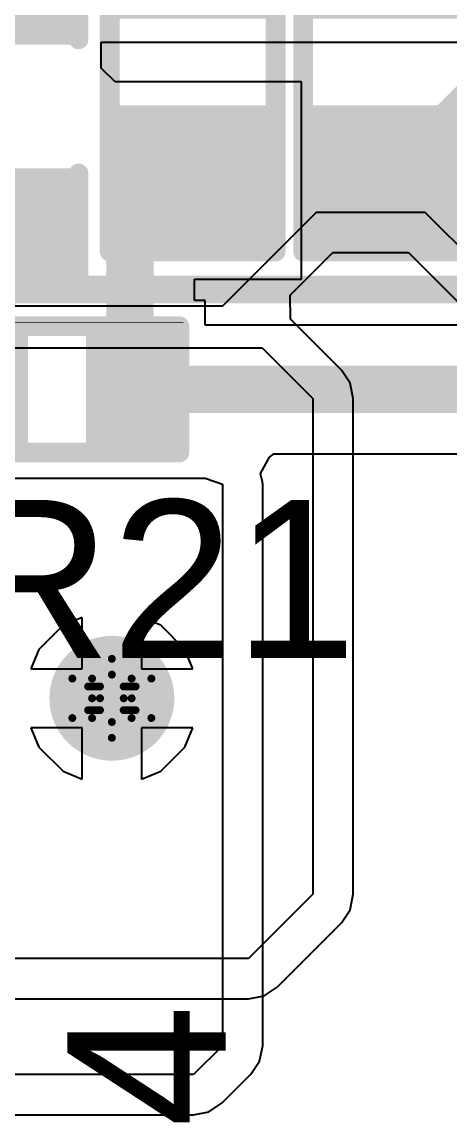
# Model space of a CAD drawing. Header units: inches. Extents: x -18 to 237, y -41 to 211.
# Drawn here: x 34.68 to 37.43, y 83.86 to 90.96 of the extents above; entities that cross this region are included whole.
import ezdxf

# ---------------------------------------------------------------- set-up
doc = ezdxf.new("R2010")
doc.units = ezdxf.units.IN
for name, color, linetype in [('Bottom Layer', 5, 'Continuous'), ('Bottom Solder', 6, 'Continuous'), ('Drill Drawing', 1, 'Continuous'), ('Top Layer', 1, 'Continuous'), ('Top Overlay', 2, 'Continuous'), ('Top Paste', 8, 'Continuous'), ('Top Solder', 216, 'Continuous'), ('Via Holes', 16, 'Continuous')]:
    doc.layers.add(name, color=color, linetype=linetype)
doc.styles.add('Arial', font='', dxfattribs={"height": 0.2})
doc.styles.get('Arial').set_extended_font_data('Arial')

# ---------------------------------------------------------------- blocks, each defined once
blk = doc.blocks.new('R___0402_62')
at = {"layer": 'Top Layer'}
for points in [[(-0.6985, -0.3175), (-0.6985, 0.3175), (-0.2413, 0.3175), (-0.2413, -0.3175)], [(0.2413, -0.3175), (0.2413, 0.3175), (0.6985, 0.3175), (0.6985, -0.3175)]]:
    blk.add_hatch(color=1, dxfattribs=at).paths.add_polyline_path(points)
at = {"layer": 'Top Paste'}
for points in [[(-0.6985, -0.3175), (-0.6985, 0.3175), (-0.2413, 0.3175), (-0.2413, -0.3175)], [(0.2413, -0.3175), (0.2413, 0.3175), (0.6985, 0.3175), (0.6985, -0.3175)]]:
    blk.add_hatch(color=8, dxfattribs=at).paths.add_polyline_path(points)
at = {"layer": 'Top Solder'}
for points in [[(-0.7535, -0.3725), (-0.7535, 0.3725), (-0.1863, 0.3725), (-0.1863, -0.3725)], [(0.1863, -0.3725), (0.1863, 0.3725), (0.7535, 0.3725), (0.7535, -0.3725)]]:
    blk.add_hatch(color=216, dxfattribs=at).paths.add_polyline_path(points)
at = {"layer": 'Top Overlay'}
for points in [[(0.7874, 0.4064, 0.127, 0.127, 0), (-0.7874, 0.4064, 0.127, 0.127, 0)], [(-0.7874, 0.4064, 0.127, 0.127, 0), (-0.7874, -0.4064, 0.127, 0.127, 0)], [(0.7874, 0.4064, 0.127, 0.127, 0), (0.7874, -0.4064, 0.127, 0.127, 0)], [(0.7874, -0.4064, 0.127, 0.127, 0), (-0.7874, -0.4064, 0.127, 0.127, 0)], [(0.8128, -0.4318, 0.00323, 0.00323, 0), (-0.8128, -0.4318, 0.00323, 0.00323, 0)]]:
    blk.add_lwpolyline(points, format="xyseb", dxfattribs=at)
for points in [[(-0.8191, 0.4064, 0.0635, 0.0635, 1), (-0.7556, 0.4064, 0.0635, 0.0635, 1)], [(-0.8191, 0.4064, 0.0635, 0.0635, 1), (-0.7556, 0.4064, 0.0635, 0.0635, 1)], [(0.7556, 0.4064, 0.0635, 0.0635, 1), (0.8191, 0.4064, 0.0635, 0.0635, 1)], [(0.7556, 0.4064, 0.0635, 0.0635, 1), (0.8191, 0.4064, 0.0635, 0.0635, 1)], [(-0.8191, -0.4064, 0.0635, 0.0635, 1), (-0.7556, -0.4064, 0.0635, 0.0635, 1)], [(-0.8191, -0.4064, 0.0635, 0.0635, 1), (-0.7556, -0.4064, 0.0635, 0.0635, 1)], [(0.7556, -0.4064, 0.0635, 0.0635, 1), (0.8191, -0.4064, 0.0635, 0.0635, 1)], [(0.7556, -0.4064, 0.0635, 0.0635, 1), (0.8191, -0.4064, 0.0635, 0.0635, 1)], [(-0.8136, -0.4318, 0.00161, 0.00161, 1), (-0.812, -0.4318, 0.00161, 0.00161, 1)], [(0.812, -0.4318, 0.00161, 0.00161, 1), (0.8136, -0.4318, 0.00161, 0.00161, 1)]]:
    blk.add_lwpolyline(points, format="xyseb", close=True, dxfattribs=at)
blk = doc.blocks.new('R___0603_63')
at = {"layer": 'Top Layer'}
for points in [[(-0.381, 0.4445), (-0.381, -0.4445), (-1.143, -0.4445), (-1.143, 0.4445)], [(1.143, 0.4445), (1.143, -0.4445), (0.381, -0.4445), (0.381, 0.4445)]]:
    blk.add_hatch(color=1, dxfattribs=at).paths.add_polyline_path(points)
at = {"layer": 'Top Paste'}
for points in [[(-0.381, 0.4445), (-0.381, -0.4445), (-1.143, -0.4445), (-1.143, 0.4445)], [(1.143, 0.4445), (1.143, -0.4445), (0.381, -0.4445), (0.381, 0.4445)]]:
    blk.add_hatch(color=8, dxfattribs=at).paths.add_polyline_path(points)
at = {"layer": 'Top Solder'}
for points in [[(-0.2794, 0.5461), (-0.2794, -0.5461), (-1.2446, -0.5461), (-1.2446, 0.5461)], [(1.2446, 0.5461), (1.2446, -0.5461), (0.2794, -0.5461), (0.2794, 0.5461)]]:
    blk.add_hatch(color=216, dxfattribs=at).paths.add_polyline_path(points)
at = {"layer": 'Top Overlay'}
for points in [[(-1.2192, 0.5334, 0.127, 0.127, 0), (1.2192, 0.5334, 0.127, 0.127, 0)], [(-1.2192, 0.5334, 0.127, 0.127, 0), (-1.2192, -0.5334, 0.127, 0.127, 0)], [(1.2192, 0.5334, 0.127, 0.127, 0), (1.2192, -0.5334, 0.127, 0.127, 0)], [(-1.2192, -0.5334, 0.127, 0.127, 0), (1.2192, -0.5334, 0.127, 0.127, 0)]]:
    blk.add_lwpolyline(points, format="xyseb", dxfattribs=at)
for points in [[(-1.25095, 0.5334, 0.0635, 0.0635, 1), (-1.18745, 0.5334, 0.0635, 0.0635, 1)], [(-1.25095, 0.5334, 0.0635, 0.0635, 1), (-1.18745, 0.5334, 0.0635, 0.0635, 1)], [(1.18745, 0.5334, 0.0635, 0.0635, 1), (1.25095, 0.5334, 0.0635, 0.0635, 1)], [(1.18745, 0.5334, 0.0635, 0.0635, 1), (1.25095, 0.5334, 0.0635, 0.0635, 1)], [(-1.25095, -0.5334, 0.0635, 0.0635, 1), (-1.18745, -0.5334, 0.0635, 0.0635, 1)], [(-1.25095, -0.5334, 0.0635, 0.0635, 1), (-1.18745, -0.5334, 0.0635, 0.0635, 1)], [(1.18745, -0.5334, 0.0635, 0.0635, 1), (1.25095, -0.5334, 0.0635, 0.0635, 1)], [(1.18745, -0.5334, 0.0635, 0.0635, 1), (1.25095, -0.5334, 0.0635, 0.0635, 1)]]:
    blk.add_lwpolyline(points, format="xyseb", close=True, dxfattribs=at)
blk = doc.blocks.new('R___0603_64')
at = {"layer": 'Top Layer'}
for points in [[(-0.381, 0.4445), (-0.381, -0.4445), (-1.143, -0.4445), (-1.143, 0.4445)], [(1.143, 0.4445), (1.143, -0.4445), (0.381, -0.4445), (0.381, 0.4445)]]:
    blk.add_hatch(color=1, dxfattribs=at).paths.add_polyline_path(points)
at = {"layer": 'Top Paste'}
for points in [[(-0.381, 0.4445), (-0.381, -0.4445), (-1.143, -0.4445), (-1.143, 0.4445)], [(1.143, 0.4445), (1.143, -0.4445), (0.381, -0.4445), (0.381, 0.4445)]]:
    blk.add_hatch(color=8, dxfattribs=at).paths.add_polyline_path(points)
at = {"layer": 'Top Solder'}
for points in [[(-0.2794, 0.5461), (-0.2794, -0.5461), (-1.2446, -0.5461), (-1.2446, 0.5461)], [(1.2446, 0.5461), (1.2446, -0.5461), (0.2794, -0.5461), (0.2794, 0.5461)]]:
    blk.add_hatch(color=216, dxfattribs=at).paths.add_polyline_path(points)
at = {"layer": 'Top Overlay'}
for points in [[(-1.2192, -0.5334, 0.127, 0.127, 0), (-1.2192, 0.5334, 0.127, 0.127, 0)], [(1.2192, 0.5334, 0.127, 0.127, 0), (-1.2192, 0.5334, 0.127, 0.127, 0)], [(1.2192, -0.5334, 0.127, 0.127, 0), (1.2192, 0.5334, 0.127, 0.127, 0)], [(1.2192, -0.5334, 0.127, 0.127, 0), (-1.2192, -0.5334, 0.127, 0.127, 0)]]:
    blk.add_lwpolyline(points, format="xyseb", dxfattribs=at)
for points in [[(-1.25095, 0.5334, 0.0635, 0.0635, 1), (-1.18745, 0.5334, 0.0635, 0.0635, 1)], [(-1.25095, 0.5334, 0.0635, 0.0635, 1), (-1.18745, 0.5334, 0.0635, 0.0635, 1)], [(1.18745, 0.5334, 0.0635, 0.0635, 1), (1.25095, 0.5334, 0.0635, 0.0635, 1)], [(1.18745, 0.5334, 0.0635, 0.0635, 1), (1.25095, 0.5334, 0.0635, 0.0635, 1)], [(-1.25095, -0.5334, 0.0635, 0.0635, 1), (-1.18745, -0.5334, 0.0635, 0.0635, 1)], [(-1.25095, -0.5334, 0.0635, 0.0635, 1), (-1.18745, -0.5334, 0.0635, 0.0635, 1)], [(1.18745, -0.5334, 0.0635, 0.0635, 1), (1.25095, -0.5334, 0.0635, 0.0635, 1)], [(1.18745, -0.5334, 0.0635, 0.0635, 1), (1.25095, -0.5334, 0.0635, 0.0635, 1)]]:
    blk.add_lwpolyline(points, format="xyseb", close=True, dxfattribs=at)
blk = doc.blocks.new('LED_0603_98')
at = {"layer": 'Top Layer'}
for points in [[(-1, 0.5), (-0.5, 0.5), (-0.5, -0.5), (-1, -0.5)], [(0.5, 0.5), (1, 0.5), (1, -0.5), (0.5, -0.5)]]:
    blk.add_hatch(color=1, dxfattribs=at).paths.add_polyline_path(points)
at = {"layer": 'Top Overlay'}
blk.add_hatch(color=2, dxfattribs=at).paths.add_polyline_path([(1.1176, -0.6604), (1.7526, -0.6604), (1.7526, 0.6604), (1.1176, 0.6604)])
at = {"layer": 'Top Paste'}
for points in [[(-1, 0.5), (-0.5, 0.5), (-0.5, -0.5), (-1, -0.5)], [(0.5, 0.5), (1, 0.5), (1, -0.5), (0.5, -0.5)]]:
    blk.add_hatch(color=8, dxfattribs=at).paths.add_polyline_path(points)
at = {"layer": 'Top Solder'}
for points in [[(-1.1016, 0.6016), (-0.3984, 0.6016), (-0.3984, -0.6016), (-1.1016, -0.6016)], [(0.3984, 0.6016), (1.1016, 0.6016), (1.1016, -0.6016), (0.3984, -0.6016)]]:
    blk.add_hatch(color=216, dxfattribs=at).paths.add_polyline_path(points)
at = {"layer": 'Top Overlay'}
for points in [[(-1.1176, 0.6096, 0.127, 0.127, 0), (-1.1176, -0.6096, 0.127, 0.127, 0)], [(-1.1176, 0.6096, 0.127, 0.127, 0), (-0.4318, 0.6096, 0.127, 0.127, 0)], [(0.4318, 0.6096, 0.127, 0.127, 0), (1.1176, 0.6096, 0.127, 0.127, 0)], [(1.1176, 0.6096, 0.127, 0.127, 0), (1.1176, -0.6096, 0.127, 0.127, 0)], [(-1.1176, -0.6096, 0.127, 0.127, 0), (-0.4318, -0.6096, 0.127, 0.127, 0)], [(0.4318, -0.6096, 0.127, 0.127, 0), (1.1176, -0.6096, 0.127, 0.127, 0)]]:
    blk.add_lwpolyline(points, format="xyseb", dxfattribs=at)
for points in [[(-1.1494, 0.6096, 0.0635, 0.0635, 1), (-1.0858, 0.6096, 0.0635, 0.0635, 1)], [(-1.1494, 0.6096, 0.0635, 0.0635, 1), (-1.0858, 0.6096, 0.0635, 0.0635, 1)], [(-0.4636, 0.6096, 0.0635, 0.0635, 1), (-0.4001, 0.6096, 0.0635, 0.0635, 1)], [(0.4001, 0.6096, 0.0635, 0.0635, 1), (0.4636, 0.6096, 0.0635, 0.0635, 1)], [(1.0859, 0.6096, 0.0635, 0.0635, 1), (1.1494, 0.6096, 0.0635, 0.0635, 1)], [(1.0859, 0.6096, 0.0635, 0.0635, 1), (1.1494, 0.6096, 0.0635, 0.0635, 1)], [(-1.1494, -0.6096, 0.0635, 0.0635, 1), (-1.0858, -0.6096, 0.0635, 0.0635, 1)], [(-1.1494, -0.6096, 0.0635, 0.0635, 1), (-1.0858, -0.6096, 0.0635, 0.0635, 1)], [(-0.4636, -0.6096, 0.0635, 0.0635, 1), (-0.4001, -0.6096, 0.0635, 0.0635, 1)], [(0.4001, -0.6096, 0.0635, 0.0635, 1), (0.4636, -0.6096, 0.0635, 0.0635, 1)], [(1.0859, -0.6096, 0.0635, 0.0635, 1), (1.1494, -0.6096, 0.0635, 0.0635, 1)], [(1.0859, -0.6096, 0.0635, 0.0635, 1), (1.1494, -0.6096, 0.0635, 0.0635, 1)]]:
    blk.add_lwpolyline(points, format="xyseb", close=True, dxfattribs=at)

msp = doc.modelspace()

# ---------------------------------------------------------------- hatches: boundary and pattern name
at = {"layer": 'Bottom Layer'}
h = msp.add_hatch(color=5, dxfattribs=at)
edge = h.paths.add_edge_path()
edge.add_arc((35.2562, 86.6091), 0.3, 0, 360)
at = {"layer": 'Bottom Solder'}
h = msp.add_hatch(color=6, dxfattribs=at)
edge = h.paths.add_edge_path()
edge.add_arc((35.2562, 86.6091), 0.4016, 0, 360)
at = {"layer": 'Top Layer'}
h = msp.add_hatch(color=1, dxfattribs=at)
edge = h.paths.add_edge_path()
edge.add_arc((35.2562, 86.6091), 0.3, 0, 360)
at = {"layer": 'Top Solder'}
h = msp.add_hatch(color=216, dxfattribs=at)
edge = h.paths.add_edge_path()
edge.add_arc((35.2562, 86.6091), 0.4016, 0, 360)
at = {"layer": 'Via Holes'}
h = msp.add_hatch(color=7, dxfattribs=at)
edge = h.paths.add_edge_path()
edge.add_arc((35.2562, 86.6091), 0.15, 0, 360)

# ---------------------------------------------------------------- linework, layer by layer
at = {"layer": 'Bottom Layer'}
for p, q in [((36.5697, 89.7349), (35.9664, 89.1316)), ((37.2696, 89.7349), (36.5697, 89.7349)), ((37.9873, 89.0173), (37.2696, 89.7349)), ((36.4026, 89.2015), (36.677, 89.4759)), ((36.677, 89.4759), (37.1624, 89.4759)), ((37.1624, 89.4759), (37.8041, 88.8342)), ((36.4049, 89.0472), (36.4026, 89.2015)), ((35.9664, 89.1316), (33.9852, 89.1316)), ((36.7319, 88.7202), (36.4049, 89.0472)), ((34.4534, 88.8641), (36.2217, 88.8641)), ((36.2217, 88.8641), (36.5488, 88.5371)), ((36.7881, 88.6362), (36.7319, 88.7202)), ((36.8078, 88.5371), (36.7881, 88.6362)), ((36.5488, 88.5371), (36.5488, 85.3483)), ((36.8078, 85.3483), (36.8078, 88.5371)), ((35.0657, 87.1299), (34.9423, 87.0788)), ((35.0657, 86.7996), (35.0657, 87.1299)), ((35.57, 87.0788), (35.4467, 87.1299)), ((35.4467, 87.1299), (35.4467, 86.7996)), ((34.9423, 87.0788), (34.7865, 86.923)), ((35.7258, 86.923), (35.57, 87.0788)), ((34.7865, 86.923), (34.7354, 86.7996)), ((35.7769, 86.7996), (35.7258, 86.923)), ((34.7354, 86.7996), (35.0657, 86.7996)), ((35.4467, 86.7996), (35.7769, 86.7996)), ((35.0657, 86.4186), (34.7354, 86.4186)), ((34.7354, 86.4186), (34.7865, 86.2953)), ((35.0657, 86.0884), (35.0657, 86.4186)), ((35.7769, 86.4186), (35.4467, 86.4186)), ((35.4467, 86.4186), (35.4467, 86.0884)), ((35.7258, 86.2953), (35.7769, 86.4186)), ((34.7865, 86.2953), (34.9423, 86.1395)), ((35.57, 86.1395), (35.7258, 86.2953)), ((34.9423, 86.1395), (35.0657, 86.0884)), ((35.4467, 86.0884), (35.57, 86.1395)), ((36.5488, 85.3483), (36.1352, 84.9347)), ((36.7881, 85.2492), (36.8078, 85.3483)), ((36.7319, 85.1652), (36.7881, 85.2492)), ((36.3183, 84.7516), (36.7319, 85.1652)), ((36.1352, 84.9347), (32.2721, 84.9347)), ((36.2343, 84.6954), (36.3183, 84.7516)), ((32.2721, 84.6757), (36.1352, 84.6757)), ((36.1352, 84.6757), (36.2343, 84.6954))]:
    msp.add_line(p, q, dxfattribs=at)
at = {"layer": 'Drill Drawing'}
for points in [[(35.1292, 86.7361, 0.0508, 0.0508, 0), (35.2562, 86.8631, 0.0508, 0.0508, 0)], [(35.2562, 86.8631, 0.0508, 0.0508, 0), (35.3832, 86.7361, 0.0508, 0.0508, 0)], [(35.18, 86.6853, 0.0508, 0.0508, 0), (35.2562, 86.7615, 0.0508, 0.0508, 0)], [(35.2562, 86.7615, 0.0508, 0.0508, 0), (35.3324, 86.6853, 0.0508, 0.0508, 0)], [(35.0022, 86.7361, 0.0508, 0.0508, 0), (35.1292, 86.6091, 0.0508, 0.0508, 0)], [(35.0022, 86.7361, 0.0508, 0.0508, 0), (35.1292, 86.7361, 0.0508, 0.0508, 0)], [(35.1038, 86.6853, 0.0508, 0.0508, 0), (35.18, 86.6091, 0.0508, 0.0508, 0)], [(35.1038, 86.6853, 0.0508, 0.0508, 0), (35.18, 86.6853, 0.0508, 0.0508, 0)], [(35.3324, 86.6853, 0.0508, 0.0508, 0), (35.4086, 86.6853, 0.0508, 0.0508, 0)], [(35.3324, 86.6091, 0.0508, 0.0508, 0), (35.4086, 86.6853, 0.0508, 0.0508, 0)], [(35.3832, 86.7361, 0.0508, 0.0508, 0), (35.5102, 86.7361, 0.0508, 0.0508, 0)], [(35.3832, 86.6091, 0.0508, 0.0508, 0), (35.5102, 86.7361, 0.0508, 0.0508, 0)], [(35.0022, 86.4821, 0.0508, 0.0508, 0), (35.1292, 86.6091, 0.0508, 0.0508, 0)], [(35.1038, 86.5329, 0.0508, 0.0508, 0), (35.18, 86.6091, 0.0508, 0.0508, 0)], [(35.3324, 86.6091, 0.0508, 0.0508, 0), (35.4086, 86.5329, 0.0508, 0.0508, 0)], [(35.3832, 86.6091, 0.0508, 0.0508, 0), (35.5102, 86.4821, 0.0508, 0.0508, 0)], [(35.0022, 86.4821, 0.0508, 0.0508, 0), (35.1292, 86.4821, 0.0508, 0.0508, 0)], [(35.1038, 86.5329, 0.0508, 0.0508, 0), (35.18, 86.5329, 0.0508, 0.0508, 0)], [(35.1292, 86.4821, 0.0508, 0.0508, 0), (35.2562, 86.3551, 0.0508, 0.0508, 0)], [(35.18, 86.5329, 0.0508, 0.0508, 0), (35.2562, 86.4567, 0.0508, 0.0508, 0)], [(35.2562, 86.4567, 0.0508, 0.0508, 0), (35.3324, 86.5329, 0.0508, 0.0508, 0)], [(35.2562, 86.3551, 0.0508, 0.0508, 0), (35.3832, 86.4821, 0.0508, 0.0508, 0)], [(35.3324, 86.5329, 0.0508, 0.0508, 0), (35.4086, 86.5329, 0.0508, 0.0508, 0)], [(35.3832, 86.4821, 0.0508, 0.0508, 0), (35.5102, 86.4821, 0.0508, 0.0508, 0)]]:
    msp.add_lwpolyline(points, format="xyseb", dxfattribs=at)
for points in [[(35.2435, 86.8631, 0.0254, 0.0254, 1), (35.2689, 86.8631, 0.0254, 0.0254, 1)], [(35.2435, 86.8631, 0.0254, 0.0254, 1), (35.2689, 86.8631, 0.0254, 0.0254, 1)], [(35.2435, 86.7615, 0.0254, 0.0254, 1), (35.2689, 86.7615, 0.0254, 0.0254, 1)], [(35.2435, 86.7615, 0.0254, 0.0254, 1), (35.2689, 86.7615, 0.0254, 0.0254, 1)], [(34.9895, 86.7361, 0.0254, 0.0254, 1), (35.0149, 86.7361, 0.0254, 0.0254, 1)], [(34.9895, 86.7361, 0.0254, 0.0254, 1), (35.0149, 86.7361, 0.0254, 0.0254, 1)], [(35.0911, 86.6853, 0.0254, 0.0254, 1), (35.1165, 86.6853, 0.0254, 0.0254, 1)], [(35.0911, 86.6853, 0.0254, 0.0254, 1), (35.1165, 86.6853, 0.0254, 0.0254, 1)], [(35.1165, 86.7361, 0.0254, 0.0254, 1), (35.1419, 86.7361, 0.0254, 0.0254, 1)], [(35.1165, 86.7361, 0.0254, 0.0254, 1), (35.1419, 86.7361, 0.0254, 0.0254, 1)], [(35.1673, 86.6853, 0.0254, 0.0254, 1), (35.1927, 86.6853, 0.0254, 0.0254, 1)], [(35.1673, 86.6853, 0.0254, 0.0254, 1), (35.1927, 86.6853, 0.0254, 0.0254, 1)], [(35.3197, 86.6853, 0.0254, 0.0254, 1), (35.3451, 86.6853, 0.0254, 0.0254, 1)], [(35.3197, 86.6853, 0.0254, 0.0254, 1), (35.3451, 86.6853, 0.0254, 0.0254, 1)], [(35.3705, 86.7361, 0.0254, 0.0254, 1), (35.3959, 86.7361, 0.0254, 0.0254, 1)], [(35.3705, 86.7361, 0.0254, 0.0254, 1), (35.3959, 86.7361, 0.0254, 0.0254, 1)], [(35.3959, 86.6853, 0.0254, 0.0254, 1), (35.4213, 86.6853, 0.0254, 0.0254, 1)], [(35.3959, 86.6853, 0.0254, 0.0254, 1), (35.4213, 86.6853, 0.0254, 0.0254, 1)], [(35.4975, 86.7361, 0.0254, 0.0254, 1), (35.5229, 86.7361, 0.0254, 0.0254, 1)], [(35.4975, 86.7361, 0.0254, 0.0254, 1), (35.5229, 86.7361, 0.0254, 0.0254, 1)], [(35.1165, 86.6091, 0.0254, 0.0254, 1), (35.1419, 86.6091, 0.0254, 0.0254, 1)], [(35.1165, 86.6091, 0.0254, 0.0254, 1), (35.1419, 86.6091, 0.0254, 0.0254, 1)], [(35.1673, 86.6091, 0.0254, 0.0254, 1), (35.1927, 86.6091, 0.0254, 0.0254, 1)], [(35.1673, 86.6091, 0.0254, 0.0254, 1), (35.1927, 86.6091, 0.0254, 0.0254, 1)], [(35.3197, 86.6091, 0.0254, 0.0254, 1), (35.3451, 86.6091, 0.0254, 0.0254, 1)], [(35.3197, 86.6091, 0.0254, 0.0254, 1), (35.3451, 86.6091, 0.0254, 0.0254, 1)], [(35.3705, 86.6091, 0.0254, 0.0254, 1), (35.3959, 86.6091, 0.0254, 0.0254, 1)], [(35.3705, 86.6091, 0.0254, 0.0254, 1), (35.3959, 86.6091, 0.0254, 0.0254, 1)], [(34.9895, 86.4821, 0.0254, 0.0254, 1), (35.0149, 86.4821, 0.0254, 0.0254, 1)], [(34.9895, 86.4821, 0.0254, 0.0254, 1), (35.0149, 86.4821, 0.0254, 0.0254, 1)], [(35.0911, 86.5329, 0.0254, 0.0254, 1), (35.1165, 86.5329, 0.0254, 0.0254, 1)], [(35.0911, 86.5329, 0.0254, 0.0254, 1), (35.1165, 86.5329, 0.0254, 0.0254, 1)], [(35.1165, 86.4821, 0.0254, 0.0254, 1), (35.1419, 86.4821, 0.0254, 0.0254, 1)], [(35.1165, 86.4821, 0.0254, 0.0254, 1), (35.1419, 86.4821, 0.0254, 0.0254, 1)], [(35.1673, 86.5329, 0.0254, 0.0254, 1), (35.1927, 86.5329, 0.0254, 0.0254, 1)], [(35.1673, 86.5329, 0.0254, 0.0254, 1), (35.1927, 86.5329, 0.0254, 0.0254, 1)], [(35.3197, 86.5329, 0.0254, 0.0254, 1), (35.3451, 86.5329, 0.0254, 0.0254, 1)], [(35.3197, 86.5329, 0.0254, 0.0254, 1), (35.3451, 86.5329, 0.0254, 0.0254, 1)], [(35.3705, 86.4821, 0.0254, 0.0254, 1), (35.3959, 86.4821, 0.0254, 0.0254, 1)], [(35.3705, 86.4821, 0.0254, 0.0254, 1), (35.3959, 86.4821, 0.0254, 0.0254, 1)], [(35.3959, 86.5329, 0.0254, 0.0254, 1), (35.4213, 86.5329, 0.0254, 0.0254, 1)], [(35.3959, 86.5329, 0.0254, 0.0254, 1), (35.4213, 86.5329, 0.0254, 0.0254, 1)], [(35.4975, 86.4821, 0.0254, 0.0254, 1), (35.5229, 86.4821, 0.0254, 0.0254, 1)], [(35.4975, 86.4821, 0.0254, 0.0254, 1), (35.5229, 86.4821, 0.0254, 0.0254, 1)], [(35.2435, 86.4567, 0.0254, 0.0254, 1), (35.2689, 86.4567, 0.0254, 0.0254, 1)], [(35.2435, 86.4567, 0.0254, 0.0254, 1), (35.2689, 86.4567, 0.0254, 0.0254, 1)], [(35.2435, 86.3551, 0.0254, 0.0254, 1), (35.2689, 86.3551, 0.0254, 0.0254, 1)], [(35.2435, 86.3551, 0.0254, 0.0254, 1), (35.2689, 86.3551, 0.0254, 0.0254, 1)]]:
    msp.add_lwpolyline(points, format="xyseb", close=True, dxfattribs=at)
at = {"layer": 'Top Layer'}
for p, q in [((35.1868, 90.6626), (35.1868, 90.8293)), ((35.1868, 90.8293), (37.717, 90.8293)), ((35.2777, 90.5753), (35.1868, 90.6626)), ((36.4739, 90.5753), (35.2777, 90.5753)), ((36.4739, 89.3053), (36.4739, 90.5753)), ((35.787, 89.1676), (35.787, 89.3053)), ((35.787, 89.3053), (36.4739, 89.3053)), ((35.8552, 89.1676), (35.787, 89.1676)), ((35.8552, 89.0104), (35.8552, 89.1676)), ((37.7643, 89.0104), (35.8552, 89.0104)), ((36.2118, 88.0547), (36.2703, 88.1597)), ((36.2703, 88.1597), (36.2966, 88.1817)), ((36.2966, 88.1817), (37.9359, 88.1817)), ((36.214, 88.0437), (36.2118, 88.0547)), ((33.9502, 88.0246), (35.8552, 88.0246)), ((35.8552, 88.0246), (35.8552, 88.0246)), ((35.8552, 88.0246), (35.8552, 88.0246)), ((35.8552, 88.0246), (35.8552, 88.0246)), ((35.8552, 88.0246), (35.9664, 87.9864)), ((35.9664, 87.9864), (35.9664, 84.3741)), ((36.2249, 88.0026), (36.214, 88.0437)), ((36.2238, 87.9945), (36.2249, 88.0026)), ((36.2254, 87.9864), (36.2238, 87.9945)), ((36.2254, 84.3741), (36.2254, 87.9864)), ((35.0657, 87.1299), (34.9423, 87.0788)), ((35.0657, 86.7996), (35.0657, 87.1299)), ((35.57, 87.0788), (35.4467, 87.1299)), ((35.4467, 87.1299), (35.4467, 86.7996)), ((34.9423, 87.0788), (34.7865, 86.923)), ((35.7258, 86.923), (35.57, 87.0788)), ((34.7865, 86.923), (34.7354, 86.7996)), ((35.7769, 86.7996), (35.7258, 86.923)), ((34.7354, 86.7996), (35.0657, 86.7996)), ((35.4467, 86.7996), (35.7769, 86.7996)), ((35.0657, 86.4186), (34.7354, 86.4186)), ((34.7354, 86.4186), (34.7865, 86.2953)), ((35.0657, 86.0884), (35.0657, 86.4186)), ((35.7769, 86.4186), (35.4467, 86.4186)), ((35.4467, 86.4186), (35.4467, 86.0884)), ((35.7258, 86.2953), (35.7769, 86.4186)), ((34.7865, 86.2953), (34.9423, 86.1395)), ((35.57, 86.1395), (35.7258, 86.2953)), ((34.9423, 86.1395), (35.0657, 86.0884)), ((35.4467, 86.0884), (35.57, 86.1395)), ((35.9664, 84.3741), (35.7813, 84.189)), ((36.2057, 84.275), (36.2254, 84.3741)), ((36.1495, 84.191), (36.2057, 84.275)), ((35.7813, 84.189), (32.1392, 84.189)), ((35.9644, 84.0059), (36.1495, 84.191)), ((35.8804, 83.9497), (35.9644, 84.0059)), ((35.7813, 83.93), (35.8804, 83.9497)), ((32.1392, 83.93), (35.7813, 83.93))]:
    msp.add_line(p, q, dxfattribs=at)
for points in [[(37.082, 89.9403, 0.3048, 0.3048, 0), (37.8536, 90.712, 0.3048, 0.3048, 0)], [(35.3726, 89.601, 0.3048, 0.3048, 0), (35.7119, 89.9403, 0.3048, 0.3048, 0)], [(35.7119, 89.9403, 0.3048, 0.3048, 0), (35.7754, 89.9403, 0.3048, 0.3048, 0)], [(37.0185, 89.9403, 0.3048, 0.3048, 0), (37.082, 89.9403, 0.3048, 0.3048, 0)], [(35.3726, 88.5961, 0.3048, 0.3048, 0), (35.3726, 89.601, 0.3048, 0.3048, 0)], [(35.3726, 88.5961, 0.3048, 0.3048, 0), (37.9359, 88.5961, 0.3048, 0.3048, 0)]]:
    msp.add_lwpolyline(points, format="xyseb", dxfattribs=at)
for points in [[(35.6357, 89.9403, 0.1524, 0.1524, 1), (35.7881, 89.9403, 0.1524, 0.1524, 1)], [(35.6357, 89.9403, 0.1524, 0.1524, 1), (35.7881, 89.9403, 0.1524, 0.1524, 1)], [(35.6992, 89.9403, 0.1524, 0.1524, 1), (35.8516, 89.9403, 0.1524, 0.1524, 1)], [(36.9423, 89.9403, 0.1524, 0.1524, 1), (37.0947, 89.9403, 0.1524, 0.1524, 1)], [(37.0058, 89.9403, 0.1524, 0.1524, 1), (37.1582, 89.9403, 0.1524, 0.1524, 1)], [(37.0058, 89.9403, 0.1524, 0.1524, 1), (37.1582, 89.9403, 0.1524, 0.1524, 1)], [(35.2964, 89.601, 0.1524, 0.1524, 1), (35.4488, 89.601, 0.1524, 0.1524, 1)], [(35.2964, 89.601, 0.1524, 0.1524, 1), (35.4488, 89.601, 0.1524, 0.1524, 1)], [(35.2964, 88.5961, 0.1524, 0.1524, 1), (35.4488, 88.5961, 0.1524, 0.1524, 1)], [(35.2964, 88.5961, 0.1524, 0.1524, 1), (35.4488, 88.5961, 0.1524, 0.1524, 1)]]:
    msp.add_lwpolyline(points, format="xyseb", close=True, dxfattribs=at)
at = {"layer": 'Top Overlay'}
msp.add_lwpolyline([(32.0548, 89.2379, 0.1778, 0.1778, 0), (37.7491, 89.2379, 0.1778, 0.1778, 0)], format="xyseb", dxfattribs=at)

# ---------------------------------------------------------------- block references
for name, p, rotation in [('LED_0603_98', (34.4328, 90.4165), 90), ('R___0603_64', (35.7754, 90.7023), 270), ('R___0603_63', (37.0185, 90.7023), 90), ('R___0402_62', (34.9027, 88.5961), 180)]:
    msp.add_blockref(name, p, dxfattribs=dict(rotation=rotation))

# ---------------------------------------------------------------- texts
at = {"layer": 'Top Overlay', "style": 'Arial'}
msp.add_text('R21', height=1.016, dxfattribs=at).set_placement((34.2273, 86.869))
msp.add_text('C44', height=1.016, rotation=90, dxfattribs=at).set_placement((35.9866, 82.0349))

doc.saveas('drawing.dxf')
